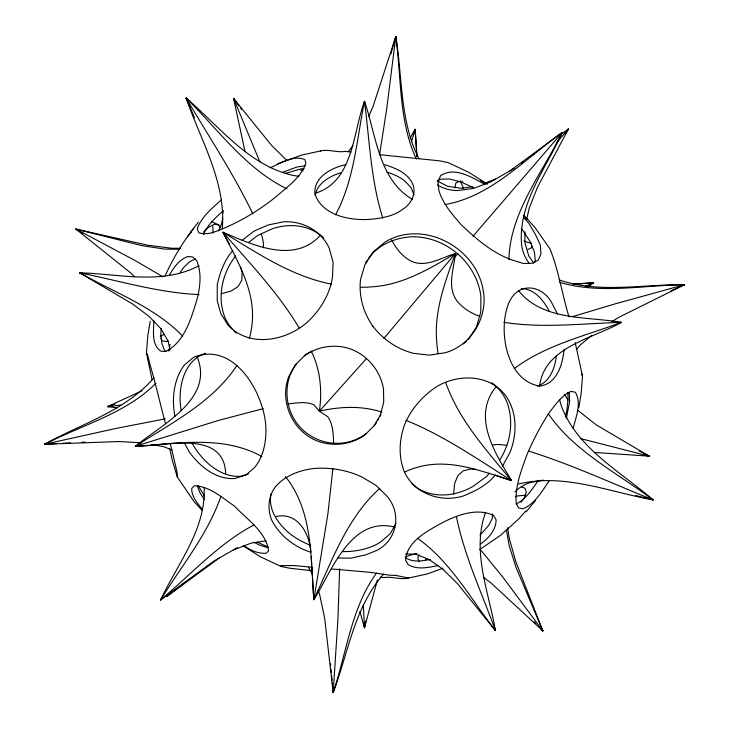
<?xml version="1.0" encoding="UTF-8"?>
<svg xmlns="http://www.w3.org/2000/svg" width="729" height="729" viewBox="0 0 729 729"><rect width="100%" height="100%" fill="white"/><g stroke="black" fill="none" stroke-linecap="round" stroke-linejoin="round"><path stroke-width="1.09" d="M204.111 487.546C206.161 529.345 177.338 563.991 160.626 599.912L213.816 561.139L237.381 547.616M524.98 231.831L524.88 242.52L528.817 256.107L533.746 262.969M232.824 250.494C224.514 260.098 219.967 272.263 217.288 284.52L217.233 300.658L220.759 313.598L228.068 325.17C250.138 348.827 288.638 340.634 309.643 319.995C321.316 308.312 330.018 293.568 332.506 277.066L333.089 262.212L329.198 248.133C321.261 230.701 302.489 220.677 283.563 221.816L268.472 224.897L259.205 228.769L253.492 231.476L242.101 240.406M222.828 213.725L222.919 210.344M222.236 228.924C226.455 182.441 200.675 140.524 186.168 98.123C219.429 126.372 248.653 165.784 293.614 175.516A60.753 56.042 -88.8 0 0 298.972 176.19M315.229 195.481C317.188 183.006 330.246 175.798 341.464 172.627M212.804 225.799L213.032 233.152M161.191 328.424L160.863 334.174L161.811 343.286L164.289 349.893L165.93 351.451M243.377 545.939L260.171 556.674L280.893 566.397L289.194 568.137L310.016 570.506M333.636 443.196C333.253 434.192 333.107 424.369 327.768 416.706L319.393 411.202C322.264 390.935 320.514 369.931 311.365 351.405M383.673 574.078C354.449 606.874 348.225 652.765 333.189 692.55L337.873 620.169L339.65 568.738M395.519 40.97L395.811 36.45L373.084 106.37L368.601 116.531M332.889 468.583L327.904 513.817L313.844 599.666C331.713 571.518 350.649 515.813 394.863 527.131M152.088 379.891L146.465 352.781L147.85 335.231L150.229 321.216M575.19 342.63L582.535 376.219L581.15 393.769L578.771 407.784M564.064 349.355C562.824 364.044 556.983 383.964 539.761 386.069C506.081 380.839 497.488 329.216 509.024 302.562C517.426 282.861 540.043 283.736 551.078 301.505L557.548 314.062M492.604 513.927L492.212 518.611L488.676 525.363L482.325 532.626A49.791 19.537 -26.2 0 1 479.937 534.831M318.163 590.226L319.612 594.335L324.669 618.228L333.189 692.55L333.517 689.16M395.483 39.84L395.811 36.45C402.481 77.156 399.793 121.251 418.975 158.895M453.611 494.28L454.641 483.509L457.839 475.7L463.197 470.852L470.715 468.957L476.092 469.549M320.496 151.359L320.55 150.921C328.597 148.998 336.853 152.744 345.063 151.422L351.077 152.033M380.164 577.177L383.937 577.578C392.129 576.229 400.394 580.047 408.413 578.051L395.947 575.418L389.824 575.208L369.658 572.274L331.394 568.939M416.323 159.031C398.599 120.877 401.433 77.238 395.811 36.45L386.78 108.384L379.609 154.539M332.233 682.49L333.189 692.55L333.618 689.178M556.427 355.46C555.17 367.48 549.912 382.315 537.246 386.06M153.855 320.714C153.737 330.729 151.204 344.334 160.717 351.15L165.592 351.569C184.756 342.01 191.098 318.455 197.012 299.409L197.067 298.981C200.284 286.533 201.824 272.783 196.684 260.645L192.666 256.936L187.827 256.535C178.979 259.624 173.611 267.753 169.174 275.516M391.619 239.923C396.084 248.717 402.49 256.69 411.366 261.292C426.401 267.889 441.209 257.638 455.361 253.537C454.012 268.801 446.977 285.768 456.245 299.911C462.122 307.802 470.633 313.233 479.901 316.34M271.152 493.788C267.552 509.635 278.569 524.379 290.178 533.947A64.58 44.159 12.2 0 0 309.725 544.964M280.893 566.397L281.011 565.613L293.951 565.54L312.103 567.244M365.694 620.99L364.5 627.705L359.898 611.558M539.588 386.06C544.308 346.749 593.442 338.466 621.4 322.364C587.31 316.322 542.868 321.088 518.729 290.835M531.787 245.682L531.332 247.906L527.987 249.418M565.394 416.915L566.816 410.591L568.073 399.036L567.864 392.457M526.766 218.891L529.254 208.029L537.565 187.125L568.374 129.088L560.118 135.102M377.449 579.828L364.5 627.705L363.999 623.186M566.342 418.346L569.641 401.479L569.313 393.068M390.89 53.828L395.811 36.45M333.189 692.55C346.63 652.683 351.187 607.849 376.556 573.021M485.632 512.223C471.308 551.115 488.895 592.012 495.392 630.521L457.256 583.4L442.676 569.067L428.862 559.362L415.812 554.277L405.752 553.903M411.621 141.344L415.156 129.334L417.006 156.443M314.8 596.395L313.844 599.666C310.745 561.148 312.941 519.385 291.618 485.241A60.753 41.681 40.1 0 0 285.413 476.602M573.149 428.616C575.792 417.143 581.915 403.383 575.345 392.248L570.989 391.4C561.685 395.391 555.999 404.139 549.821 411.757C540.909 425.308 533.373 439.669 527.021 454.595C521.381 470.187 514.902 486.352 516.196 503.201L518.611 507.985L522.966 508.833C535.195 503.693 542.021 491.127 549.256 480.785M220.878 496.458C207.756 534.485 181.348 565.968 160.626 599.912C191.135 574.379 218.436 543.77 253.947 524.916M361.019 287.272A60.753 23.237 8.3 0 0 372.774 286.761C403.219 284.729 429.746 268.6 455.361 253.537C445.091 281.841 433.955 311.11 436.753 341.819A60.753 22.517 73.6 0 0 438.093 353.592M203.528 234.474C207.282 224.76 215.711 217.725 223.165 210.799M419.047 554.76L417.79 557.84L418.984 561.767M534.448 262.54L535.296 260.554L534.412 251.961L530.065 241.49L521.891 229.07M413.297 133.407L415.156 129.334L416.842 156.498M165.109 275.963C173.666 256.617 185.102 238.656 198.379 222.227M335.55 214.836C354.321 179.945 356.745 139.412 364.5 101.295C376.064 134.564 378.497 179.635 412.414 199.345M219.128 558.059L166.813 596.495L167.834 594.5M509.872 170.941L562.187 132.505C546.139 168.545 517.472 203.819 521.691 245.573A60.753 48.998 -15.3 0 0 529.19 263.415M499.602 460.172C510.428 443.487 513.945 422.1 507.329 403.146A64.58 53.144 -51.7 0 0 491.72 382.716M177.502 588.203L166.813 596.495L167.907 594.518M445.009 204.567C491.574 196.438 525.162 158.485 562.187 132.505C542.212 173.174 510.072 212.267 508.888 259.542M374.141 425.745L380.429 414.755L383.718 402.317L383.518 389.268C380.802 372.082 369.166 357.064 353.246 350.057C337.235 343.295 318.482 345.674 304.458 355.816M296.594 363.589C280.383 384.557 285.34 416.815 306.235 432.762A49.791 48.77 44 0 0 366.259 433.536M376.419 422.592L375.28 424.56L365.083 434.757C351.059 445.009 332.296 447.014 316.231 440.58C292.047 430.402 279.052 400.64 288.966 376.173L295.464 364.755L305.624 354.613L311.793 351.114M377.549 420.624L378.679 418.656M379.809 416.687L380.939 414.719M410.099 138.118L415.156 129.334M396.047 523.577L390.133 533.828L380.392 542.194A64.58 44.159 12.2 0 1 342.493 551.58M502.527 466.104L510.072 452.281C517.417 433.463 517.335 410.974 504.696 394.353L504.477 394.152C488.129 374.205 458.231 374.059 437.263 386.242C423.203 395.346 411.739 408.24 404.969 423.622L404.914 423.868C399.583 438.056 398.335 453.903 403.155 468.41L403.328 469.294C412.149 492.594 439.651 503.247 462.787 496.112L463.106 496.048C474.98 491.3 487.072 485.232 495.237 475.053M353.009 145.581L348.307 151.65M202.298 510.582L194.142 501.67L177.411 477.213L177.065 472.146L170.431 444.025M537.829 481.131C531.842 489.742 525.718 499.411 515.995 504.085M365.73 262.659L367.462 259.961M368.619 258.157C378.415 244.516 395.264 237.709 411.685 236.779A64.58 58.147 39.3 0 1 480.912 296.348L480.785 312.121L476.465 326.911L468.246 339.705M565.267 133.835L568.374 129.088L566.679 130.591M180.136 272.446L183.571 267.598L189.622 261.747L195.308 258.941M495.975 386.88C471.453 416.979 495.228 453.292 511.521 480.593C481.368 471.189 449.365 457.949 417.425 467.307A60.753 33.917 -38.7 0 0 404.504 472.073M188.784 235.011L193.641 228.204M483.373 291.591L483.345 291.491C477.331 248.033 423.649 218.755 385.167 241.973L372.956 252.28L364.837 264.946L360.481 279.772C358.741 296.302 363.288 312.586 372.811 326.109C382.916 339.395 397.196 349.164 413.425 353.31L429.554 355.16L445.291 352.699C470.734 345.446 486.926 318.947 483.673 292.976L483.345 291.491M525.718 511.011L518.957 518.738L500.541 535.332L479.591 549.602M521.08 502.235L523.805 498.627L526.311 492.467L525.117 488.539A64.58 15.099 -33.8 0 0 521.536 487.182M187.508 236.788L191.372 231.913M535.359 500.796L526.065 511.831M153.91 377.822C125.488 410.81 81.584 423.713 44.642 444.243L119.319 441.519L141.444 442.795M576.493 349.473L580.011 345.209L591.766 335.358M455.361 253.537L383.873 338.42M166.813 596.495L170.468 592.176M562.187 132.505L473.075 236.16M235.549 255.97C222.327 273.065 216.823 296.894 224.887 317.443A64.58 52.26 -46.9 0 0 232.278 329.098M566.889 130.81L568.374 129.088L556.437 142.784M489.423 473.167L486.708 476.301L473.376 486.179A64.58 53.144 -51.7 0 1 416.368 487.519L411.967 483.527M366.432 358.577L319.393 411.202L313.935 404.805C305.779 401.251 296.557 402.946 288.019 403.939M155.997 383.226C125.616 413.744 81.94 424.925 44.642 444.243L57.008 443.606M425.627 559.635L426.183 559.088M203.555 232.041L208.494 227.293L214.481 224.131L218.846 224.979L220.085 227.448M146.465 352.781L148.033 356.435L149.974 364.591C155.806 384.055 160.116 403.948 165.529 423.54M582.535 376.219L581.45 373.549M320.149 235.576C293.386 264.436 252.398 244.561 222.974 232.287C237.289 261.173 256.089 291.19 251.97 324.915A60.753 35.074 -60 0 1 249.291 338.511M221.561 199.673C212.349 208.093 201.723 216.413 197.331 228.532L198.653 232.651C208.093 236.105 217.607 230.528 226.282 227.266C244.251 219.201 261.219 208.831 276.491 196.329C287.49 186.633 300.886 177.666 305.898 163.232L304.913 159.605C293.195 154.758 280.701 163.378 270.049 167.761M463.298 343.951L466.596 341.117M480.384 544.116C488.348 538.512 496.157 530.001 496.103 519.768L493.497 515.357C473.722 506.154 449.656 518.091 432.488 528.243C420.396 535.232 406.427 545.11 405.561 560.145L408.231 564.683C417.334 570.114 428.288 567.435 438.02 565.622M180.172 586.125L185.521 581.979M248.862 242.21L257.738 235.449L272.518 228.669A64.58 52.26 -46.9 0 1 323.658 237.973M225.708 473.44C223.776 428.388 162.066 446.923 135.512 446.212C160.754 424.971 214.572 399.31 197.195 357.037M588.075 286.898L593.488 282.788L573.204 284.173M521.6 163.187L523.44 161.847M532.607 155.159L534.439 153.828M514.264 368.619C545.766 344.908 585.123 335.987 621.4 322.364C582.298 323.503 542.777 328.451 503.848 322.318M261.921 456.636A60.753 41.681 40.1 0 0 253.337 452.299C216.03 436.079 174.568 443.988 135.512 446.212C169.948 423.968 208.248 404.586 233.189 370.842A60.753 35.074 -60 0 0 236.916 365.475M588.74 285.795L593.488 282.788L573.295 284.192M611.868 321.662L618.456 317.516L684.358 284.757C642.869 284.192 599.265 293.787 559.025 279.89M514.2 168.426L490.653 181.94L473.276 188.465L457.712 190.524A60.753 48.278 -82.2 0 1 437.345 184.938M437.755 180.819L440.735 179.188L449.629 179.006L460.846 181.922L473.622 187.754M160.289 336.251L164.007 334.447M167.943 340.789L166.467 341.564L162.111 340.725L160.863 338.256M283.034 172.117L297.104 166.95L305.205 165.793M142.109 390.726L107.6 406.636L117.661 407.83M671.017 290.835L684.358 284.757C643.024 285.176 600.085 294.407 559.608 282.333M199.072 265.638C162.33 285.394 119.064 273.749 79.725 272.837L132.605 304.029L149.172 316.495L161.027 328.879L168.18 341.19L169.966 350.084M515.385 496.814L517.371 495.966L525.709 495.173M263.251 408.659L219.156 420.232L135.512 446.212L137.571 445.328M585.223 286.333L593.488 282.788M484.111 183.48L495.611 179.07M233.389 549.93L251.159 543.114L266.039 540.845M285.431 173.374L300.731 168.973L304.075 168.627M315.429 193.167C353.447 181.785 353.109 131.557 364.5 101.295C369.503 140.333 370.879 180.336 382.78 218.135M277.53 163.843L301.66 155.086L320.587 150.949M443.077 568.201L427.34 573.914L408.45 578.079M135.512 446.212L137.653 445.446M115.073 404.03L107.6 406.636L112.102 406.427M572.32 316.705L614.246 304.121L684.358 284.757L681.05 285.486M205.478 353.264C182.87 360.828 177.375 389.678 181.229 410.609M248.425 473.923L241.809 476.101A64.58 43.622 70.4 0 1 192.073 443.232M345.619 164.699C331.467 167.725 313.242 177.247 314.983 194.215C322.418 215.374 349.382 220.632 369.184 219.393C381.094 218.363 393.396 216.477 403.192 208.977C412.486 203.145 417.69 190.624 410.983 180.865C405.133 171.771 394.498 167.943 384.748 164.645M165.419 418.811L115.237 428.588L44.642 444.243L47.932 443.341M221.753 293.605L231.038 291.099L238.055 286.57L241.764 280.291L242.165 272.281L240.552 266.86M430.283 559.508C422.419 560.956 413.361 562.487 406.117 558.168M44.642 444.243L47.941 443.423M681.059 285.577L684.358 284.757M543.105 480.101L529.965 482.644A60.753 44.196 41.4 0 0 515.084 491.856M518.647 483.992C563.845 472.911 609.052 491.938 653.047 499.884C620.452 471.444 577.35 448.654 561.339 405.898A60.753 55.595 -11.8 0 1 559.699 399.683M109.842 406.272L107.6 406.636L120.85 405.078M619.158 322.728L621.4 322.364L619.185 322.619M319.393 411.202C339.96 406.445 361.593 405.552 381.878 412.076M472.529 186.697L461.894 188.319L447.77 186.36L437.345 180.992M62.63 443.305L70.494 442.895M81.739 442.312L85.111 442.129M268.554 547.297L266.641 547.342L259.724 545.164L253.856 542.203M275.799 516.551C297.787 511.576 309.497 533.482 310.9 552.126M180.746 248.252L171.98 248.279L147.878 245.254L75.953 229.116L130.71 272.919L134.61 276.82M179.216 249.272L164.645 249.09L141.863 245.646L75.953 229.116L78.732 231.057M337.673 557.986L350.804 558.186L366.04 554.796L377.057 550.258C397.533 539.742 401.843 512.842 386.734 495.911L376.237 485.569L362.687 477.404C347.615 470.05 330.747 467.271 314.099 468.474C299.901 470.214 286.224 475.089 276.273 485.751C268.281 495.237 267.133 508.514 271.553 519.804C279.453 535.378 294.042 546.868 310.545 552.163M199.208 294.598C158.603 292.867 119.365 280.747 79.725 272.837C114.581 292.639 154.302 306.8 182.706 336.187M594.381 452.436L649.275 456.163L596.395 424.971L577.605 410.181M379.627 154.676L439.806 160.863L448.107 162.603L468.829 172.326L487.491 184.255M462.997 181.986L459.206 181.448L455.862 182.961L455.087 186.688L455.461 187.827M521.29 288.474C534.539 288.966 543.743 300.321 549.238 311.292M152.179 444.535L163.907 446.759L171.989 449.893M644.828 455.188L649.275 456.163L639.287 450.941M580.366 438.548L649.275 456.163L646.031 455.124M531.313 243.039L527.623 242.456L524.115 240.807M635.469 495.474L653.047 499.884C617.217 472.811 574.443 451.734 548.345 413.826M82.978 273.685L79.725 272.837L82.969 273.876M372.282 325.954L372.811 326.109M528.361 451.005C571.035 464.291 611.649 483.218 653.047 499.884L651.061 498.827M495.419 475.126L511.521 480.593C488.266 452.399 463.024 424.761 448.809 390.562A60.753 22.517 73.6 0 1 445.656 382.588M300.138 169.638L303.146 170.814M163.05 276.874L134.637 260.262L75.953 229.116L78.058 229.99M405.971 420.332C443.688 435.596 477.313 458.96 511.521 480.593L510.081 478.871M257.383 542.157L268.154 547.078M211.328 221.452L218.846 224.979M75.953 229.116L78.012 230.082M650.988 498.918L653.047 499.884M286.925 188.866C245.518 168.718 218.317 129.498 186.168 98.123L194.479 117.788M485.122 184.464C472.091 177.666 455.014 166.185 440.589 175.634L437.938 181.813L438.867 190.36C442.694 203.664 452.08 214.098 460.874 224.395C475.764 238.62 491.911 252.653 511.558 259.825L523.477 263.524L532.48 263.215L538.385 260.007L540.936 253.938L540.362 244.98L535.678 234.911L528.817 223.256L523.367 216.996M229.28 243.987L222.974 232.287C254.822 251.496 286.342 272.938 322.883 282.205A60.753 23.237 8.3 0 0 331.276 284.155M299.163 327.977C278.186 292.812 249.673 263.041 222.974 232.287L224.842 233.453M480.338 180.364L484.976 183.261M244.124 545.793C250.603 550.304 258.112 553.903 266.222 553.229L268.582 550.796C265.866 531.405 246.839 519.385 234.31 505.953C221.999 497.734 209.806 486.207 194.269 485.806L191.7 488.503C191.563 496.823 197.568 503.475 202.525 509.516M80.582 232.351L82.432 233.644M417.763 538.449C450.95 562.05 470.761 599.101 495.392 630.521C481.851 592.923 464.473 556.291 456.491 516.916M483.783 577.623L490.945 582.908L542.832 630.877L515.922 561.968L509.279 538.54L507.676 527.678M177.411 477.213L172.208 460.136L169.821 449M222.974 232.287L224.632 233.845M286.324 159.933L271.744 145.6L233.608 98.479L245.026 151.678M534.266 621.855L535.824 623.495M540.499 628.416L542.832 630.877L516.15 567.727L509.143 545.538L506.436 529.901M523.732 215.173L534.858 227.33L549.985 248.944C558.596 270.067 562.205 294.516 568.975 316.86M480.046 549.183L502.682 576.976L542.832 630.877L541.091 627.997M525.144 217.816L526.466 219.475M252.881 213.952C233.581 173.73 208.749 136.505 186.168 98.123L187.508 99.919M238.893 105.723L233.608 98.479L235.221 102.716M240.215 107.528L241.536 109.341M204.266 499.21L200.202 493.241L197.267 485.961M186.168 98.123L187.435 100.01M541.565 628.99L542.832 630.877M204.703 496.44L198.06 485.414M564.674 394.444L567.973 400.121M308.394 567.271L312.194 573.887M184.191 442.594L189.385 452.144C200.001 466.606 216.094 479.855 235.075 478.506L246.147 474.852L254.676 467.471C263.789 456.081 266.377 441.245 265.866 427.003C264.162 393.186 234.073 340.516 193.376 357.438L184.237 365.229C173.511 379.763 171.588 398.963 174.951 416.295M463.316 188.073L460.263 180.71M234.61 100.511L233.608 98.479L259.87 161.893M494.39 628.489L495.392 630.521L494.517 628.453M414.017 194.834L410.983 187.535L404.777 180.947A49.791 28.741 0 0 0 386.88 172.162M330.428 663.499L330.638 665.732M330.957 669.085L331.276 672.439M331.595 675.792L332.023 680.257M311.174 556.655L311.666 564.574M311.812 566.843L312.367 575.901M312.513 578.161L313.844 599.666C331.185 562.624 345.318 522.329 374.988 492.868A60.753 33.917 -38.7 0 1 379.763 488.394M364.618 103.564L364.5 101.295L364.5 103.564M363.315 605.088L364.5 627.705L364.5 625.436M236.324 333.098A64.58 52.26 -46.9 0 1 233.827 330.756M261.274 234.091A60.753 11.837 58.9 0 1 263.196 247.742M170.003 344.471A60.753 55.595 -11.8 0 1 168.891 351.096M492.64 445.182A60.753 11.4 22.2 0 1 506.901 445.465M405.224 557.111A60.753 56.042 -88.8 0 1 417.024 553.502M222.7 218.235A60.753 44.196 41.4 0 1 218.536 230.811M457.949 253.492A60.753 0.72 -49.3 0 1 454.541 257.346M162.111 598.19L160.626 599.912L162.12 598.199"/></g></svg>
